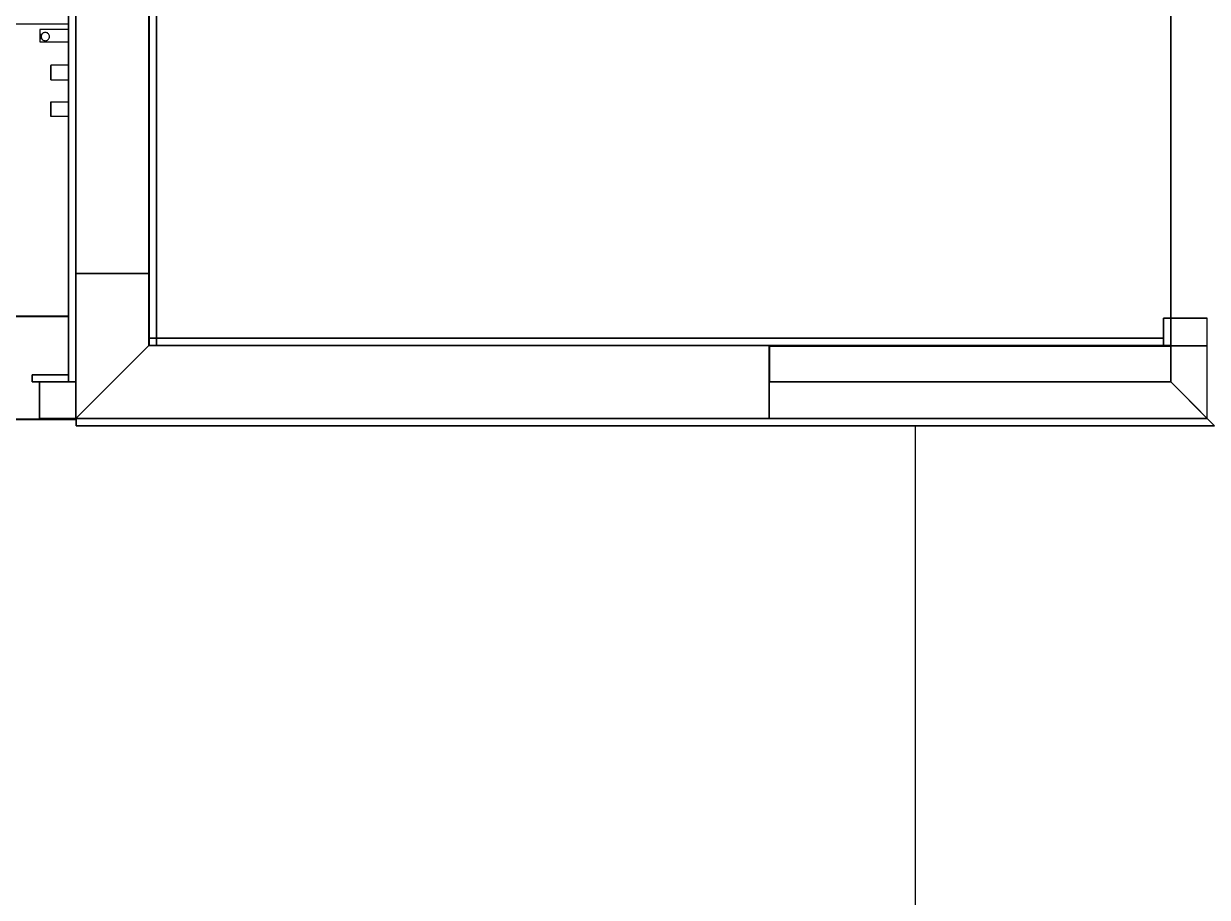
# Model space of a CAD drawing. Header units: metres. Extents: x 62 to 334, y -352 to -102.
# Drawn here: x 99.1 to 164, y -226.2 to -178.3 of the extents above; entities that cross this region are included whole.
import ezdxf

# ---------------------------------------------------------------- set-up
doc = ezdxf.new("R2010")
doc.units = ezdxf.units.M

msp = doc.modelspace()

# ---------------------------------------------------------------- linework, layer by layer
for p, q in [((106, -195.948), (106, -123.997)), ((106.4, -124.397), (106.4, -195.948)), ((101.585, -197.948), (101.585, -148.392)), ((101.985, -191.997), (101.985, -147.997)), ((101.985, -148.392), (101.985, -197.948)), ((105.985, -147.997), (105.985, -191.997)), ((106.4, -149.81), (106.4, -195.548)), ((161.981, -176.448), (161.981, -194.448)), ((162.002, -176.448), (162.002, -194.448)), ((162.002, -176.448), (162.002, -194.448)), ((101.585, -178.332), (86.044, -178.332)), ((100.013, -178.641), (100.013, -179.311)), ((101.585, -178.641), (100.013, -178.641)), ((100.096, -178.965), (100.037, -178.973)), ((100.037, -178.973), (100.037, -179.004)), ((100.037, -179.004), (100.096, -179.012)), ((100.096, -179.032), (100.037, -179.04)), ((100.037, -179.04), (100.037, -179.07)), ((100.109, -178.899), (100.05, -178.907)), ((100.05, -178.907), (100.05, -178.937)), ((100.05, -178.937), (100.109, -178.946)), ((100.086, -178.979), (100.082, -179.02)), ((100.082, -179.02), (100.086, -179.061)), ((100.096, -178.941), (100.086, -178.979)), ((100.113, -178.905), (100.096, -178.941)), ((100.096, -179.012), (100.096, -178.965)), ((100.096, -179.079), (100.096, -179.032)), ((100.109, -178.946), (100.109, -178.899)), ((100.136, -178.874), (100.113, -178.905)), ((100.163, -178.846), (100.136, -178.874)), ((100.195, -178.824), (100.163, -178.846)), ((100.23, -178.807), (100.195, -178.824)), ((100.269, -178.796), (100.23, -178.807)), ((100.31, -178.793), (100.269, -178.796)), ((100.351, -178.796), (100.31, -178.793)), ((100.389, -178.807), (100.351, -178.796)), ((100.424, -178.824), (100.389, -178.807)), ((100.456, -178.846), (100.424, -178.824)), ((100.484, -178.874), (100.456, -178.846)), ((100.506, -178.905), (100.484, -178.874)), ((100.523, -178.941), (100.506, -178.905)), ((100.533, -178.979), (100.523, -178.941)), ((100.537, -179.02), (100.533, -178.979)), ((100.533, -179.061), (100.537, -179.02)), ((100.013, -179.311), (101.585, -179.311)), ((100.037, -179.07), (100.096, -179.079)), ((100.109, -179.095), (100.05, -179.103)), ((100.05, -179.103), (100.05, -179.133)), ((100.05, -179.133), (100.109, -179.142)), ((100.086, -179.061), (100.096, -179.099)), ((100.096, -179.099), (100.113, -179.135)), ((100.109, -179.142), (100.109, -179.095)), ((100.113, -179.135), (100.136, -179.167)), ((100.136, -179.167), (100.163, -179.194)), ((100.163, -179.194), (100.195, -179.217)), ((100.195, -179.217), (100.23, -179.233)), ((100.23, -179.233), (100.269, -179.244)), ((100.269, -179.244), (100.31, -179.248)), ((100.31, -179.248), (100.351, -179.244)), ((100.351, -179.244), (100.389, -179.233)), ((100.389, -179.233), (100.424, -179.217)), ((100.424, -179.217), (100.456, -179.194)), ((100.456, -179.194), (100.484, -179.167)), ((100.484, -179.167), (100.506, -179.135)), ((100.506, -179.135), (100.523, -179.099)), ((100.523, -179.099), (100.533, -179.061)), ((100.614, -180.592), (100.614, -180.595)), ((101.585, -180.592), (100.614, -180.592)), ((100.614, -180.595), (100.614, -180.71)), ((100.614, -180.605), (100.614, -180.675)), ((100.614, -180.622), (100.614, -180.605)), ((100.614, -180.675), (100.614, -180.622)), ((100.614, -180.675), (100.614, -180.622)), ((100.614, -180.71), (100.614, -180.675)), ((100.614, -180.71), (100.614, -180.89)), ((100.614, -180.71), (100.614, -180.84)), ((100.614, -181.098), (100.614, -180.71)), ((100.614, -180.71), (100.614, -181.383)), ((100.614, -180.749), (100.614, -180.71)), ((100.614, -180.84), (100.614, -180.749)), ((100.614, -180.749), (100.614, -180.84)), ((100.614, -180.84), (100.614, -180.89)), ((100.614, -180.89), (100.614, -180.942)), ((100.614, -180.89), (100.614, -181.098)), ((100.614, -180.942), (100.614, -181.047)), ((100.614, -181.047), (100.614, -180.942)), ((100.614, -180.942), (100.614, -181.098)), ((100.614, -181.098), (100.614, -181.047)), ((100.614, -181.098), (100.614, -181.279)), ((100.614, -181.279), (100.614, -181.098)), ((100.614, -181.279), (100.614, -181.383)), ((100.614, -181.383), (100.614, -181.279)), ((100.614, -181.383), (100.614, -181.393)), ((100.614, -181.393), (100.614, -181.397)), ((100.614, -181.397), (101.585, -181.397)), ((100.614, -182.594), (101.585, -182.594)), ((100.614, -182.598), (100.614, -182.594)), ((100.614, -182.712), (100.614, -182.598)), ((100.614, -182.678), (100.614, -182.608)), ((100.614, -182.625), (100.614, -182.712)), ((100.614, -182.712), (100.614, -182.625)), ((100.614, -182.893), (100.614, -182.712)), ((100.614, -182.712), (100.614, -182.893)), ((100.614, -183.101), (100.614, -182.893)), ((100.614, -182.893), (100.614, -183.101)), ((100.614, -183.281), (100.614, -183.101)), ((100.614, -183.101), (100.614, -183.281)), ((100.614, -183.385), (100.614, -183.281)), ((100.614, -183.281), (100.614, -183.385)), ((100.614, -183.396), (100.614, -183.385)), ((100.614, -183.399), (100.614, -183.396)), ((101.585, -183.399), (100.614, -183.399)), ((105.985, -191.997), (101.985, -191.997)), ((101.985, -199.948), (101.985, -191.997)), ((101.985, -191.997), (105.985, -191.997)), ((102.002, -191.997), (102.002, -191.997)), ((105.985, -191.997), (105.985, -195.948)), ((86.044, -194.331), (101.585, -194.331)), ((101.585, -194.335), (86.044, -194.335)), ((101.585, -194.371), (86.044, -194.371)), ((161.602, -194.448), (162.002, -194.448)), ((161.602, -195.948), (161.602, -194.448)), ((162.002, -195.99), (162.002, -194.448)), ((162.002, -194.448), (164.002, -194.448)), ((162.002, -194.448), (162.002, -194.448)), ((162.002, -194.448), (162.002, -195.948)), ((106, -195.548), (161.602, -195.548)), ((106, -195.948), (106, -195.548)), ((106.4, -195.548), (161.602, -195.548)), ((161.602, -195.548), (161.602, -195.948)), ((162.002, -195.548), (162.002, -195.548)), ((105.985, -195.948), (101.985, -199.948)), ((101.985, -199.948), (105.985, -195.948)), ((105.985, -195.948), (139.985, -195.948)), ((161.602, -195.948), (106, -195.948)), ((106.4, -195.948), (106, -195.948)), ((139.985, -195.948), (139.985, -199.948)), ((162.002, -195.997), (139.985, -195.997)), ((140.004, -195.997), (139.985, -195.997)), ((162.002, -195.997), (140, -195.997)), ((140, -195.997), (140, -197.948)), ((140.004, -197.948), (140.004, -195.997)), ((162.002, -195.948), (161.602, -195.948)), ((162.002, -195.948), (164.002, -195.948)), ((162.002, -197.948), (162.002, -195.948)), ((164.002, -195.99), (162.002, -195.99)), ((162.002, -195.99), (162.002, -195.997)), ((99.585, -197.548), (101.585, -197.548)), ((99.585, -197.948), (99.585, -197.548)), ((101.585, -197.548), (101.585, -197.948)), ((101.585, -197.948), (99.585, -197.948)), ((99.985, -197.948), (101.985, -197.948)), ((99.985, -199.948), (99.985, -197.948)), ((101.985, -197.948), (101.585, -197.948)), ((101.985, -197.948), (101.985, -199.948)), ((139.985, -197.948), (162.002, -197.948)), ((139.985, -199.948), (139.985, -197.948)), ((162.002, -197.948), (164.002, -199.948)), ((164.002, -199.948), (162.002, -197.948)), ((102.002, -199.997), (79.604, -199.997)), ((101.985, -199.991), (86.044, -199.991)), ((86.044, -199.995), (101.985, -199.995)), ((101.985, -199.948), (99.985, -199.948)), ((101.985, -199.948), (101.985, -199.997)), ((139.985, -199.948), (101.985, -199.948)), ((101.985, -199.997), (102.002, -199.997)), ((102.002, -199.948), (102.002, -200.148)), ((102.002, -199.948), (164.002, -199.948)), ((102.002, -200.348), (102.002, -199.948)), ((102.002, -200.148), (102.002, -200.348)), ((102.002, -200.148), (102.002, -200.148)), ((164.402, -200.348), (102.002, -200.348)), ((164.402, -200.348), (102.002, -200.348)), ((164.002, -199.948), (139.985, -199.948)), ((148.004, -287.597), (148.004, -200.348))]:
    msp.add_line(p, q)
for points in [[(106, -195.948), (106.244, -195.948), (106.4, -195.948), (106.4, -167.769), (106.4, -135.999), (106.4, -133.578), (106.4, -128.999), (106.4, -124.397), (106.181, -124.178), (106, -123.997), (106, -128.841), (106, -133.578), (106, -135.999), (106, -167.769)], [(106, -195.948), (106.244, -195.948), (106.4, -195.948), (106.4, -167.769), (106.4, -135.999), (106.4, -133.578), (106.4, -128.999), (106.4, -124.397), (106.181, -124.178), (106, -123.997), (106, -128.841), (106, -133.578), (106, -135.999), (106, -167.769)], [(101.985, -183.494), (101.985, -148.392), (101.868, -148.392), (101.585, -148.392), (101.585, -162.846), (101.585, -197.948), (101.701, -197.948), (101.985, -197.948)], [(101.985, -183.494), (101.985, -148.392), (101.868, -148.392), (101.585, -148.392), (101.585, -162.846), (101.585, -197.948), (101.701, -197.948), (101.985, -197.948)], [(105.985, -177.679), (105.985, -147.997), (104.683, -147.997), (101.985, -147.997), (101.985, -162.314), (101.985, -191.997), (103.286, -191.997), (105.985, -191.997)], [(105.985, -177.679), (105.985, -147.997), (104.683, -147.997), (101.985, -147.997), (101.985, -162.314), (101.985, -191.997), (103.286, -191.997), (105.985, -191.997)], [(139.985, -199.948), (139.985, -198.215), (139.985, -195.948), (125.251, -195.948), (105.985, -195.948), (105.985, -194.236), (105.985, -191.997), (104.251, -191.997), (101.985, -191.997), (101.985, -195.442), (101.985, -199.948), (118.451, -199.948)], [(139.985, -199.948), (139.985, -198.215), (139.985, -195.948), (125.251, -195.948), (105.985, -195.948), (105.985, -194.236), (105.985, -191.997), (104.251, -191.997), (101.985, -191.997), (101.985, -195.442), (101.985, -199.948), (118.451, -199.948)], [(161.602, -195.948), (161.846, -195.948), (162.002, -195.948), (162.002, -194.685), (162.002, -194.448), (161.939, -194.448), (161.602, -194.448), (161.602, -194.685)], [(161.602, -195.948), (161.846, -195.948), (162.002, -195.948), (162.002, -194.685), (162.002, -194.448), (161.939, -194.448), (161.602, -194.448), (161.602, -194.685)], [(164.002, -195.948), (164.002, -194.68), (164.002, -194.448), (163.702, -194.448), (162.002, -194.448), (162.002, -194.68), (162.002, -195.948), (162.002, -195.99), (162.002, -196.641), (162.002, -197.948), (162.694, -198.641), (164.002, -199.948), (164.002, -198.564), (164.002, -195.99)], [(164.002, -195.948), (164.002, -194.68), (164.002, -194.448), (163.702, -194.448), (162.002, -194.448), (162.002, -194.68), (162.002, -195.948), (162.002, -195.99), (162.002, -196.641), (162.002, -197.948), (162.694, -198.641), (164.002, -199.948), (164.002, -198.564), (164.002, -195.99)], [(161.602, -195.948), (161.602, -195.67), (161.602, -195.548), (122.922, -195.548), (106, -195.548), (106, -195.827), (106, -195.948), (144.68, -195.948)], [(161.602, -195.948), (161.602, -195.67), (161.602, -195.548), (122.922, -195.548), (106, -195.548), (106, -195.827), (106, -195.948), (144.68, -195.948)], [(101.001, -197.548), (99.585, -197.548), (99.585, -197.665), (99.585, -197.948), (100.168, -197.948), (101.585, -197.948), (101.585, -197.832), (101.585, -197.548)], [(101.001, -197.548), (99.585, -197.548), (99.585, -197.665), (99.585, -197.948), (100.168, -197.948), (101.585, -197.948), (101.585, -197.832), (101.585, -197.548)], [(101.401, -197.948), (99.985, -197.948), (99.985, -198.532), (99.985, -199.948), (100.568, -199.948), (101.985, -199.948), (101.985, -199.365), (101.985, -197.948)], [(101.401, -197.948), (99.985, -197.948), (99.985, -198.532), (99.985, -199.948), (100.568, -199.948), (101.985, -199.948), (101.985, -199.365), (101.985, -197.948)], [(148.298, -199.948), (164.002, -199.948), (163.31, -199.256), (162.002, -197.948), (154.381, -197.948), (139.985, -197.948), (139.985, -198.641), (139.985, -199.948)], [(148.298, -199.948), (164.002, -199.948), (163.31, -199.256), (162.002, -197.948), (154.381, -197.948), (139.985, -197.948), (139.985, -198.641), (139.985, -199.948)], [(102.002, -199.948), (102.002, -200.226), (102.002, -200.348), (145.411, -200.348), (164.402, -200.348), (164.124, -200.07), (164.002, -199.948), (120.872, -199.948)], [(102.002, -199.948), (102.002, -200.226), (102.002, -200.348), (145.411, -200.348), (164.402, -200.348), (164.124, -200.07), (164.002, -199.948), (120.872, -199.948)]]:
    msp.add_lwpolyline(points, close=True)

doc.saveas('drawing.dxf')
